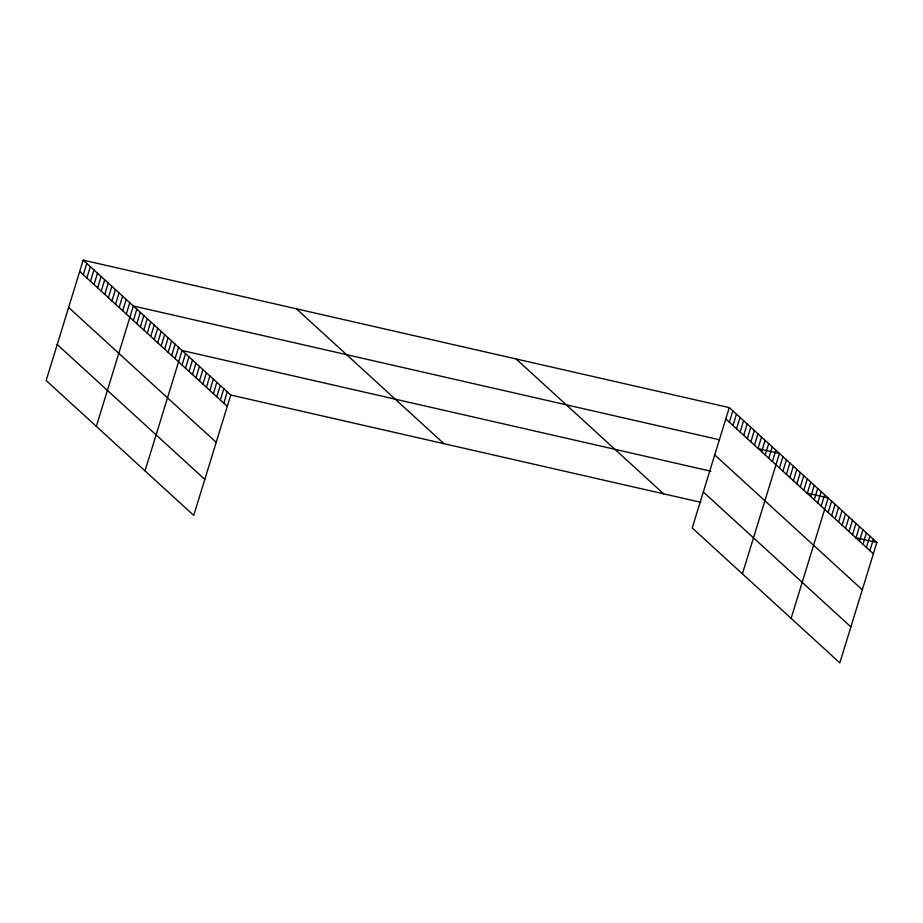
<?xml version="1.0" encoding="UTF-8"?>
<svg xmlns="http://www.w3.org/2000/svg" width="923" height="923" viewBox="0 0 923 923"><rect width="100%" height="100%" fill="white"/><g stroke="black" fill="none" stroke-linecap="round" stroke-linejoin="round"><path stroke-width="1.38" d="M83.185 260.136L46.15 380.507L193.726 515.392L230.762 395.021L83.185 260.136L729.274 407.608L876.85 542.493L839.815 662.864L692.238 527.979L729.274 407.608M83.278 274.742L86.762 263.413M86.866 278.019L90.35 266.689M90.454 281.296L93.938 269.966M94.031 284.561L97.515 273.243M97.619 287.838L101.103 276.519M101.207 291.114L104.68 279.796M104.784 294.391L108.268 283.073M108.372 297.668L111.856 286.349M111.948 300.944L115.433 289.626M115.537 304.221L119.021 292.903M119.125 307.497L122.609 296.179M122.701 310.774L126.186 299.444M126.289 314.051L129.774 302.721M96.327 426.368L133.362 305.998L719.479 439.775M133.35 320.5L136.835 309.182M136.835 323.685L140.319 312.355M140.308 326.857L143.792 315.539M143.792 330.042L147.276 318.723M147.265 333.226L150.749 321.896M150.749 336.399L154.233 325.081M154.222 339.583L157.706 328.253M157.706 342.756L161.19 331.438M161.179 345.94L164.663 334.611M164.663 349.125L168.148 337.795M168.136 352.298L171.62 340.979M171.62 355.482L175.105 344.152M175.093 358.655L178.577 347.336M145.026 470.88L182.062 350.509L710.883 471.215M182.05 365.012L185.535 353.694M185.535 368.196L189.019 356.866M189.007 371.381L192.492 360.051M192.492 374.553L195.976 363.235M195.964 377.738L199.449 366.408M199.449 380.911L202.933 369.592M202.922 384.095L206.406 372.765M206.406 387.268L209.89 375.949M209.879 390.452L213.363 379.134M213.363 393.636L216.847 382.307M216.836 396.809L220.32 385.491M220.32 399.994L223.804 388.664M223.793 403.166L227.277 391.848M729.366 422.203L732.85 410.885M732.954 425.48L736.439 414.15M736.542 428.757L740.027 417.427M740.119 432.033L743.603 420.703M743.707 435.31L747.192 423.98M747.295 438.587L750.78 427.257M750.872 441.863L754.356 430.533M754.46 445.14L757.945 433.81M758.048 448.405L761.521 437.087M761.625 451.682L765.109 440.363M765.213 454.958L768.697 443.64M768.79 458.235L772.274 446.917M772.378 461.512L775.862 450.193M742.415 573.841L779.45 453.47L758.129 448.601M779.439 467.973L782.923 456.643M782.923 471.145L786.408 459.827M786.396 474.33L789.88 463M789.88 477.503L793.365 466.184M793.353 480.687L796.837 469.357M796.837 483.871L800.322 472.541M800.31 487.044L803.795 475.726M803.795 490.228L807.279 478.899M807.267 493.401L810.752 482.083M810.752 496.586L814.236 485.256M814.224 499.758L817.709 488.44M817.709 502.943L821.193 491.613M821.182 506.127L824.666 494.797M791.115 618.352L828.15 497.982L806.829 493.113M828.139 512.484L831.623 501.154M831.623 515.657L835.107 504.339M835.096 518.841L838.58 507.512M838.58 522.014L842.064 510.696M842.053 525.199L845.537 513.88M845.537 528.383L849.022 517.053M849.01 531.556L852.494 520.237M852.494 534.74L855.979 523.41M855.979 537.913L859.451 526.595M859.451 541.097L862.936 529.767M862.936 544.27L866.409 532.952M866.409 547.454L869.893 536.136M869.893 550.639L873.366 539.309M230.762 395.021L700.949 502.343M855.529 537.624L876.85 542.493M725.79 418.927L873.366 553.812M714.714 454.912L862.301 589.797M703.314 491.994L850.891 626.879M516.061 358.943L663.637 493.828M296.387 308.801L443.975 443.686M79.701 271.466L227.277 406.351M68.625 307.451L216.201 442.336M57.226 344.521L204.802 479.406"/></g></svg>
